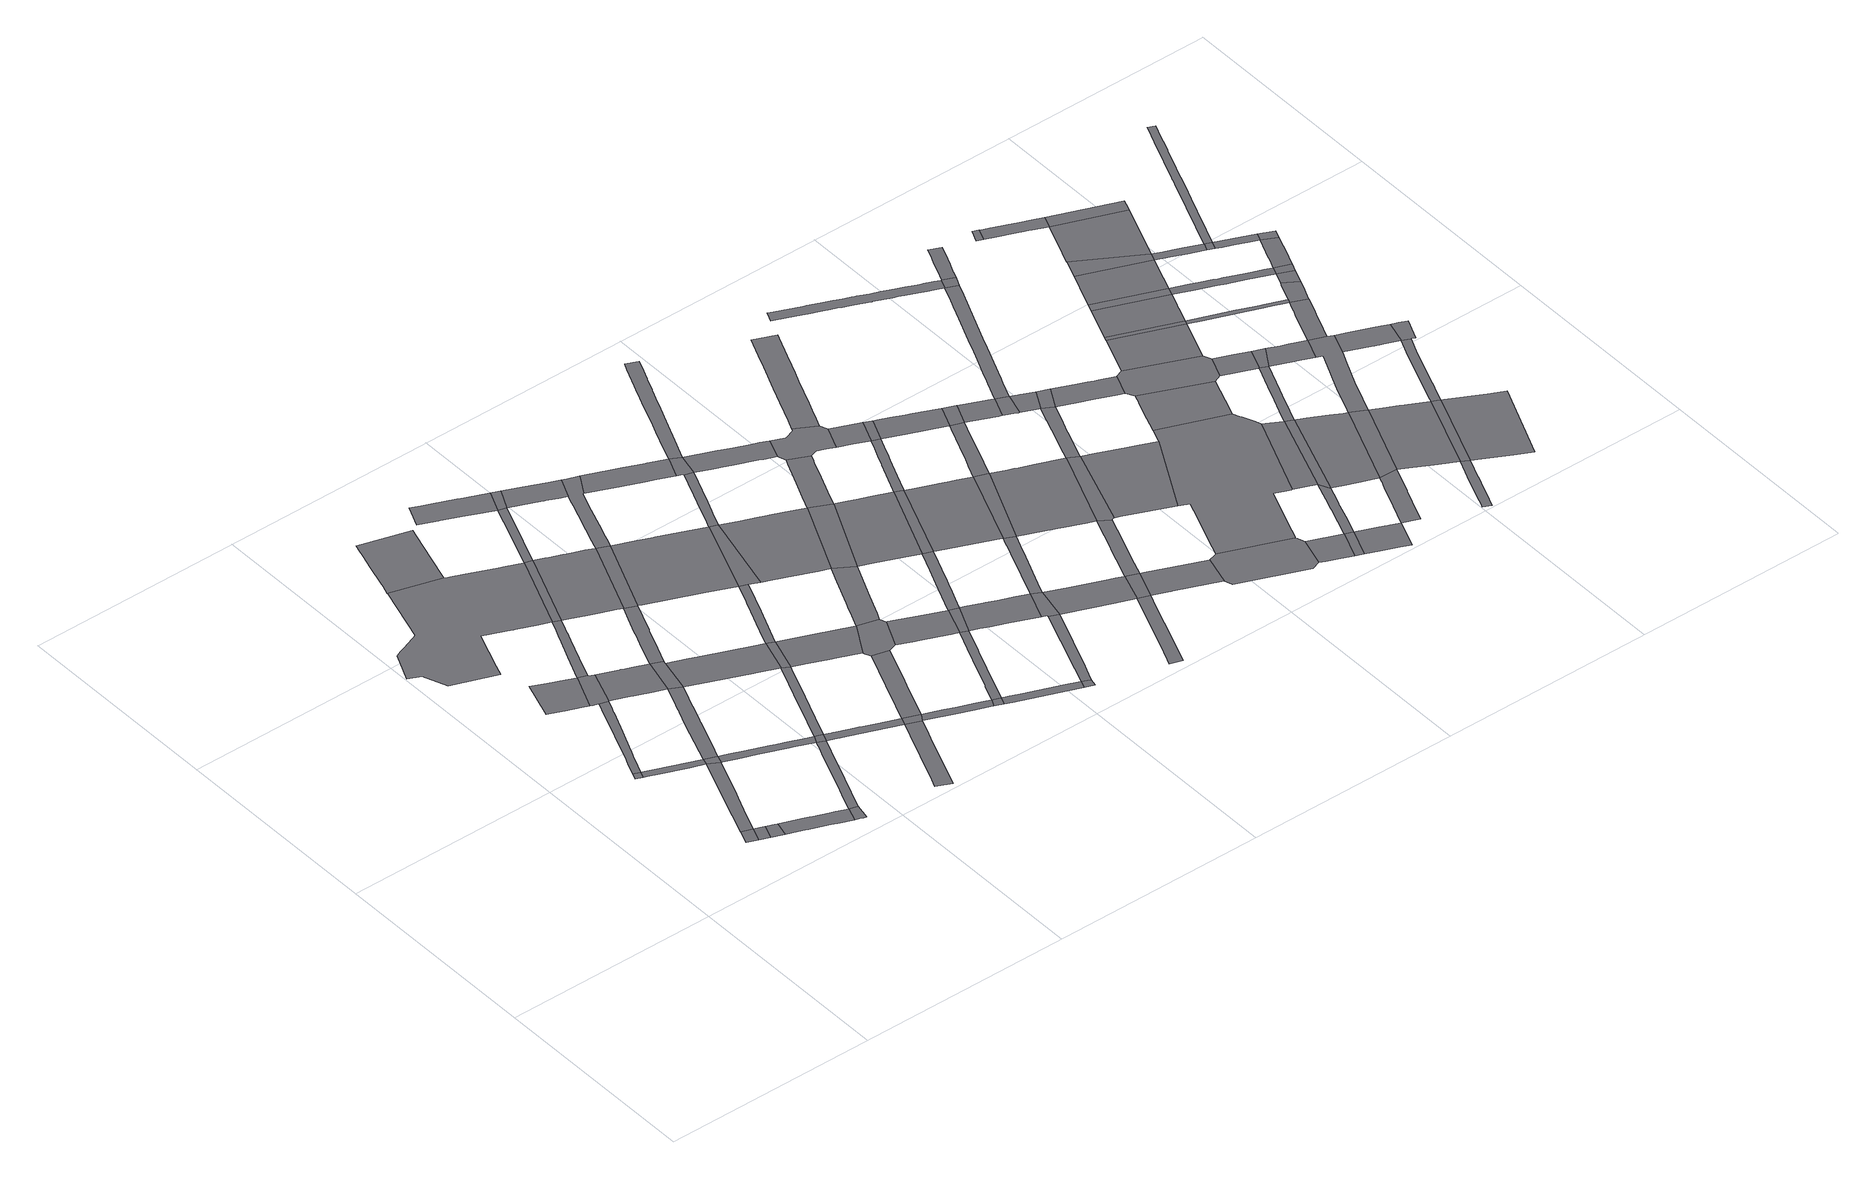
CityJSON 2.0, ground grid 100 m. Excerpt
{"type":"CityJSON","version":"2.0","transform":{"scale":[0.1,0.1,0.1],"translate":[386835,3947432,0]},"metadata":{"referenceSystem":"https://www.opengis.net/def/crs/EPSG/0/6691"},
"CityObjects":{
"road1":{"type":"Road","geometry":[{"type":"MultiSurface","lod":"1","boundaries":[[[0,1,2,3]]]}]},
"road2":{"type":"Road","attributes":{"RoadStructureAttribute.sectionType":"1"},"geometry":[{"type":"MultiSurface","lod":"1","boundaries":[[[3,2,4,5]]]}]},
"road3":{"type":"Road","geometry":[{"type":"MultiSurface","lod":"1","boundaries":[[[6,7,8,9]]]}]},
"road4":{"type":"Road","geometry":[{"type":"MultiSurface","lod":"1","boundaries":[[[10,5,4,11,12]]]}]},
"road5":{"type":"Road","attributes":{"RoadStructureAttribute.sectionType":"1"},"geometry":[{"type":"MultiSurface","lod":"1","boundaries":[[[13,14,15,16,17,18,19,0,3,20,21,22,23,24,25,26,27,28]]]}]},
"road6":{"type":"Road","attributes":{"RoadStructureAttribute.sectionType":"1"},"geometry":[{"type":"MultiSurface","lod":"1","boundaries":[[[29,30,31,9,8,32,33,34,35,28]]]}]},
"road7":{"type":"Road","attributes":{"RoadStructureAttribute.sectionType":"1"},"geometry":[{"type":"MultiSurface","lod":"1","boundaries":[[[36,37,38,39,40,41,42,43,44,45,46,6,9,47,48,49,50,51,52,53,54,55]]]}]},
"road8":{"type":"Road","attributes":{"RoadStructureAttribute.sectionType":"1"},"geometry":[{"type":"MultiSurface","lod":"1","boundaries":[[[56,57,58,59,60,61,12,11,62,63,64,65,66,67,68,69]]]}]},
"road9":{"type":"Road","attributes":{"RoadStructureAttribute.sectionType":"1"},"geometry":[{"type":"MultiSurface","lod":"1","boundaries":[[[70,71,72,73,74,75,76,77,78]]]}]},
"road10":{"type":"Road","geometry":[{"type":"MultiSurface","lod":"1","boundaries":[[[29,28,27,79]]]}]},
"road11":{"type":"Road","geometry":[{"type":"MultiSurface","lod":"1","boundaries":[[[69,68,80,81,82,83]]]}]},
"road12":{"type":"Road","geometry":[{"type":"MultiSurface","lod":"1","boundaries":[[[78,77,84,85,36,55,86,87,88,89]]]}]},
"road13":{"type":"Road","attributes":{"RoadStructureAttribute.sectionType":"1"},"geometry":[{"type":"MultiSurface","lod":"1","boundaries":[[[90,91,92,93,94,95,96,97,29,79,98,99,100,101,102,103,104,105,106,107]]]}]},
"road14":{"type":"Road","attributes":{"function":"3"},"geometry":[{"type":"MultiSurface","lod":"1","boundaries":[[[108,109,110,111,112,113,114,115,116,117,118,119,120,121,122,123,124,125,126,127,128,129,130,131,132,133,134,135,136,137,138,139,140,141]]]}]},
"road15":{"type":"Road","attributes":{"RoadStructureAttribute.sectionType":"1"},"geometry":[{"type":"MultiSurface","lod":"1","boundaries":[[[142,143,144,145,146,147,148,149,79,27,150,151,152,153,154,155,156,157,158,159,160]]]}]},
"road16":{"type":"Road","attributes":{"RoadStructureAttribute.sectionType":"1"},"geometry":[{"type":"MultiSurface","lod":"1","boundaries":[[[159,161,162,163,164,165,166,167,168,169,170,69,83,171,172,173,174,175,176]]]}]},
"road17":{"type":"Road","attributes":{"RoadStructureAttribute.sectionType":"1"},"geometry":[{"type":"MultiSurface","lod":"1","boundaries":[[[177,178,179,180,181,87,86,182,183,184,185,107,186]]]}]},
"road18":{"type":"Road","attributes":{"RoadStructureAttribute.sectionType":"1"},"geometry":[{"type":"MultiSurface","lod":"1","boundaries":[[[134,187,188,189,190,78,89,191,192,193,194,195,196,197,198,199]]]}]},
"road19":{"type":"Road","attributes":{"function":"3","RoadStructureAttribute.sectionType":"1"},"geometry":[{"type":"MultiSurface","lod":"1","boundaries":[[[200,201,202,203,204,205,108,141,206,207,208]]]}]},
"road20":{"type":"Road","geometry":[{"type":"MultiSurface","lod":"1","boundaries":[[[186,107,106,209,210]]]}]},
"road21":{"type":"Road","geometry":[{"type":"MultiSurface","lod":"1","boundaries":[[[160,159,176,211]]]}]},
"road22":{"type":"Road","geometry":[{"type":"MultiSurface","lod":"1","boundaries":[[[135,134,199,212,213]]]}]},
"road23":{"type":"Road","attributes":{"RoadStructureAttribute.sectionType":"1"},"geometry":[{"type":"MultiSurface","lod":"1","boundaries":[[[214,215,216,217,218,219,186,210,220,221,222,223,224,225]]]}]},
"road24":{"type":"Road","attributes":{"RoadStructureAttribute.sectionType":"1"},"geometry":[{"type":"MultiSurface","lod":"1","boundaries":[[[226,227,228,229,230,231,232,211,176,233,234,235,236,237,238]]]}]},
"road25":{"type":"Road","attributes":{"RoadStructureAttribute.sectionType":"1"},"geometry":[{"type":"MultiSurface","lod":"1","boundaries":[[[239,240,241,242,243,160,211,244,245,246,247,248,249,250,251]]]}]},
"road26":{"type":"Road","attributes":{"RoadStructureAttribute.sectionType":"1"},"geometry":[{"type":"MultiSurface","lod":"1","boundaries":[[[237,252,253,254,255,256,257,258,259,260,261,262,263]]]}]},
"road27":{"type":"Road","attributes":{"RoadStructureAttribute.sectionType":"1"},"geometry":[{"type":"MultiSurface","lod":"1","boundaries":[[[264,265,266,267,268,209,106,269,270,271,272,251]]]}]},
"road28":{"type":"Road","attributes":{"function":"3"},"geometry":[{"type":"MultiSurface","lod":"1","boundaries":[[[273,274,275,276,277,278,212,199,279,280,281,282,283,284,285,214,286]]]}]},
"road29":{"type":"Road","geometry":[{"type":"MultiSurface","lod":"1","boundaries":[[[238,237,263,287]]]}]},
"road30":{"type":"Road","geometry":[{"type":"MultiSurface","lod":"1","boundaries":[[[264,251,250,288]]]}]},
"road31":{"type":"Road","attributes":{"RoadStructureAttribute.sectionType":"1"},"geometry":[{"type":"MultiSurface","lod":"1","boundaries":[[[289,290,291,292,293,294,295,296,297,298,299,300,301]]]}]},
"road32":{"type":"Road","attributes":{"RoadStructureAttribute.sectionType":"1"},"geometry":[{"type":"MultiSurface","lod":"1","boundaries":[[[300,302,303,304,305,306,213,212,307,308,309,310,311,312,313]]]}]},
"road33":{"type":"Road","geometry":[{"type":"MultiSurface","lod":"1","boundaries":[[[286,214,225,314]]]}]},
"road34":{"type":"Road","attributes":{"RoadStructureAttribute.sectionType":"1"},"geometry":[{"type":"MultiSurface","lod":"1","boundaries":[[[315,316,317,318,319,320,321,322,238,287,323,324,325,326,327,328,329]]]}]},
"road35":{"type":"Road","attributes":{"RoadStructureAttribute.sectionType":"1"},"geometry":[{"type":"MultiSurface","lod":"1","boundaries":[[[330,331,332,333,334,335,287,263,336,337,338,339,340,341]]]}]},
"road36":{"type":"Road","attributes":{"RoadStructureAttribute.sectionType":"1"},"geometry":[{"type":"MultiSurface","lod":"1","boundaries":[[[342,343,344,288,250,345,346,347,348,349,350,351]]]}]},
"road37":{"type":"Road","attributes":{"RoadStructureAttribute.sectionType":"1"},"geometry":[{"type":"MultiSurface","lod":"1","boundaries":[[[352,353,354,355,356,357,264,288,358,359,360,361,362,363]]]}]},
"road38":{"type":"Road","geometry":[{"type":"MultiSurface","lod":"1","boundaries":[[[301,300,313,364]]]}]},
"road39":{"type":"Road","attributes":{"function":"3"},"geometry":[{"type":"MultiSurface","lod":"1","boundaries":[[[365,366,367,368,314,225,369,370,371,372,373,374]]]}]},
"road40":{"type":"Road","geometry":[{"type":"MultiSurface","lod":"1","boundaries":[[[341,340,375,376]]]}]},
"road41":{"type":"Road","attributes":{"RoadStructureAttribute.sectionType":"1"},"geometry":[{"type":"MultiSurface","lod":"1","boundaries":[[[377,378,379,380,381,382,383,384,385,386,364,313]]]}]},
"road42":{"type":"Road","geometry":[{"type":"MultiSurface","lod":"1","boundaries":[[[351,350,387,315,329,388,389,390]]]}]},
"road43":{"type":"Road","geometry":[{"type":"MultiSurface","lod":"1","boundaries":[[[383,382,391,392,393,394,395,396,397,398,399,286,314,400,401,402,403,404,405,406,407,408,409,410,411]]]}]},
"road44":{"type":"Road","attributes":{"RoadStructureAttribute.sectionType":"1"},"geometry":[{"type":"MultiSurface","lod":"1","boundaries":[[[412,413,414,415,416,376,375,417,418,419,420,421]]]}]},
"road45":{"type":"Road","attributes":{"RoadStructureAttribute.sectionType":"1"},"geometry":[{"type":"MultiSurface","lod":"1","boundaries":[[[422,423,424,425,426,427,341,376,428,429,430,431,432,433,434]]]}]},
"road46":{"type":"Road","geometry":[{"type":"MultiSurface","lod":"1","boundaries":[[[374,373,352,363,435,436]]]}]},
"road47":{"type":"Road","attributes":{"RoadStructureAttribute.sectionType":"1"},"geometry":[{"type":"MultiSurface","lod":"1","boundaries":[[[437,438,389,388,439,440,441,442,443,422,444]]]}]},
"road48":{"type":"Road","attributes":{"RoadStructureAttribute.sectionType":"1"},"geometry":[{"type":"MultiSurface","lod":"1","boundaries":[[[445,446,447,448,449,351,390,450,451,452,453,454,455]]]}]},
"road49":{"type":"Road","geometry":[{"type":"MultiSurface","lod":"1","boundaries":[[[421,420,456,457]]]}]},
"road50":{"type":"Road","geometry":[{"type":"MultiSurface","lod":"1","boundaries":[[[444,422,434,458]]]}]},
"road51":{"type":"Road","attributes":{"RoadStructureAttribute.sectionType":"1"},"geometry":[{"type":"MultiSurface","lod":"1","boundaries":[[[459,460,461,462,463,464,465,466,410,409,467,468,469,470,471,472]]]}]},
"road52":{"type":"Road","attributes":{"function":"3"},"geometry":[{"type":"MultiSurface","lod":"1","boundaries":[[[473,474,475,476,477,478,436,435,479,480,481,482,483,484,485,445,486]]]}]},
"road53":{"type":"Road","attributes":{"RoadStructureAttribute.sectionType":"1"},"geometry":[{"type":"MultiSurface","lod":"1","boundaries":[[[487,488,489,490,491,374,436,492,493,494,495,496,497,498,499]]]}]},
"road54":{"type":"Road","attributes":{"RoadStructureAttribute.sectionType":"1"},"geometry":[{"type":"MultiSurface","lod":"1","boundaries":[[[500,501,502,503,504,505,421,457,506,507,508,509]]]}]},
"road55":{"type":"Road","attributes":{"RoadStructureAttribute.sectionType":"1"},"geometry":[{"type":"MultiSurface","lod":"1","boundaries":[[[510,511,512,513,514,515,516,517,518,519,458,434]]]}]},
"road56":{"type":"Road","geometry":[{"type":"MultiSurface","lod":"1","boundaries":[[[486,445,455,520]]]}]},
"road57":{"type":"Road","attributes":{"RoadStructureAttribute.sectionType":"1"},"geometry":[{"type":"MultiSurface","lod":"1","boundaries":[[[521,522,523,524,525,444,458,526,527,528,529,530,531,532,533]]]}]},
"road58":{"type":"Road","geometry":[{"type":"MultiSurface","lod":"1","boundaries":[[[472,471,534,535,487,499,536]]]}]},
"road59":{"type":"Road","geometry":[{"type":"MultiSurface","lod":"1","boundaries":[[[514,513,537,538,500,509,539]]]}]},
"road60":{"type":"Road","attributes":{"function":"3"},"geometry":[{"type":"MultiSurface","lod":"1","boundaries":[[[540,541,542,543,544,520,455,545,546,547,521,548]]]}]},
"road61":{"type":"Road","attributes":{"RoadStructureAttribute.sectionType":"1"},"geometry":[{"type":"MultiSurface","lod":"1","boundaries":[[[549,550,551,552,553,536,499,554,555,556,557,558,559,560,561,562,563]]]}]},
"road62":{"type":"Road","attributes":{"RoadStructureAttribute.sectionType":"1"},"geometry":[{"type":"MultiSurface","lod":"1","boundaries":[[[564,565,566,567,568,569,486,520,570,571,572,573,574,575]]]}]},
"road63":{"type":"Road","attributes":{"RoadStructureAttribute.sectionType":"1"},"geometry":[{"type":"MultiSurface","lod":"1","boundaries":[[[576,577,578,579,580,581,582,583,584,585,586,587]]]}]},
"road64":{"type":"Road","geometry":[{"type":"MultiSurface","lod":"1","boundaries":[[[548,521,533,588]]]}]},
"road65":{"type":"Road","attributes":{"RoadStructureAttribute.sectionType":"1"},"geometry":[{"type":"MultiSurface","lod":"1","boundaries":[[[589,590,591,592,593,594,595,596,597,598,599,600,601,472,536,602,603,604,605,606,607,608,609,610,611,612]]]}]},
"road66":{"type":"Road","attributes":{"RoadStructureAttribute.sectionType":"1"},"geometry":[{"type":"MultiSurface","lod":"1","boundaries":[[[613,614,615,616,539,509,617,618,576,619]]]}]},
"road67":{"type":"Road","attributes":{"RoadStructureAttribute.sectionType":"1"},"geometry":[{"type":"MultiSurface","lod":"1","boundaries":[[[620,621,622,623,624,625,626,627,628,629,630,514,539,631,632,633,634,635,636,637]]]}]},
"road68":{"type":"Road","attributes":{"function":"3"},"geometry":[{"type":"MultiSurface","lod":"1","boundaries":[[[638,639,640,641,642,643,588,533,644,645,646,620,647]]]}]},
"road69":{"type":"Road","geometry":[{"type":"MultiSurface","lod":"1","boundaries":[[[648,649,650,651,563,562,564,575,652,653,654,655,656,657,658]]]}]},
"road70":{"type":"Road","geometry":[{"type":"MultiSurface","lod":"1","boundaries":[[[619,576,587,659]]]}]},
"road71":{"type":"Road","attributes":{"RoadStructureAttribute.sectionType":"1"},"geometry":[{"type":"MultiSurface","lod":"1","boundaries":[[[660,661,662,663,664,665,548,588,666,667,668,669,670,671,672]]]}]},
"road72":{"type":"Road","geometry":[{"type":"MultiSurface","lod":"1","boundaries":[[[647,620,637,673]]]}]},
"road73":{"type":"Road","attributes":{"RoadStructureAttribute.sectionType":"1"},"geometry":[{"type":"MultiSurface","lod":"1","boundaries":[[[674,675,676,659,587,677,678,679,680,681]]]}]},
"road74":{"type":"Road","attributes":{"RoadStructureAttribute.sectionType":"1"},"geometry":[{"type":"MultiSurface","lod":"1","boundaries":[[[682,657,656,683,660,684]]]}]},
"road75":{"type":"Road","attributes":{"RoadStructureAttribute.sectionType":"1"},"geometry":[{"type":"MultiSurface","lod":"1","boundaries":[[[685,686,687,688,689,690,691,692,693,619,659,694,695,696,697,698,699,700,701]]]}]},
"road76":{"type":"Road","geometry":[{"type":"MultiSurface","lod":"1","boundaries":[[[702,703,684,660,672,704]]]}]},
"road77":{"type":"Road","attributes":{"function":"3"},"geometry":[{"type":"MultiSurface","lod":"1","boundaries":[[[705,706,707,708,709,673,637,710,711,712,713,714,685,715]]]}]},
"road78":{"type":"Road","attributes":{"RoadStructureAttribute.sectionType":"1"},"geometry":[{"type":"MultiSurface","lod":"1","boundaries":[[[716,717,718,719,720,721,722,723,724,648,658,725,726,727,728,729,730,731,732,733,734,735,736]]]}]},
"road79":{"type":"Road","attributes":{"RoadStructureAttribute.sectionType":"1"},"geometry":[{"type":"MultiSurface","lod":"1","boundaries":[[[737,738,739,740,741,742,743,744,745,647,673,746,747,748,749,750]]]}]},
"road80":{"type":"Road","attributes":{"RoadStructureAttribute.sectionType":"1"},"geometry":[{"type":"MultiSurface","lod":"1","boundaries":[[[751,752,753,754,755,704,672,756,757,758,759,760,737,761]]]}]},
"road81":{"type":"Road","geometry":[{"type":"MultiSurface","lod":"1","boundaries":[[[715,685,701,762,763,764]]]}]},
"road82":{"type":"Road","geometry":[{"type":"MultiSurface","lod":"1","boundaries":[[[765,766,681,680,767,768,769,770,771,772,773]]]}]},
"road83":{"type":"Road","geometry":[{"type":"MultiSurface","lod":"1","boundaries":[[[761,737,750,774]]]}]},
"road84":{"type":"Road","attributes":{"function":"3"},"geometry":[{"type":"MultiSurface","lod":"1","boundaries":[[[775,776,777,764,763,778,779,780,781,782]]]}]},
"road85":{"type":"Road","attributes":{"RoadStructureAttribute.sectionType":"1"},"geometry":[{"type":"MultiSurface","lod":"1","boundaries":[[[783,784,774,750,785,786,787,788]]]}]},
"road86":{"type":"Road","attributes":{"RoadStructureAttribute.sectionType":"1"},"geometry":[{"type":"MultiSurface","lod":"1","boundaries":[[[789,790,791,792,793,715,764,794,795,796,797,798,799,800,801]]]}]},
"road87":{"type":"Road","attributes":{"RoadStructureAttribute.sectionType":"1"},"geometry":[{"type":"MultiSurface","lod":"1","boundaries":[[[802,803,771,770,804,805,806,807]]]}]},
"road88":{"type":"Road","geometry":[{"type":"MultiSurface","lod":"1","boundaries":[[[788,787,808,809,810,811]]]}]},
"road89":{"type":"Road","geometry":[{"type":"MultiSurface","lod":"1","boundaries":[[[807,806,812,813,814]]]}]},
"road90":{"type":"Road","attributes":{"RoadStructureAttribute.sectionType":"1"},"geometry":[{"type":"MultiSurface","lod":"1","boundaries":[[[815,816,817,811,810,818,789,819]]]}]},
"road91":{"type":"Road","geometry":[{"type":"MultiSurface","lod":"1","boundaries":[[[820,782,781,821,822,823,824,825,765,773,826,827,828,829,830,831,832,833,834,835,836,837,838,839,840]]]}]},
"road92":{"type":"Road","geometry":[{"type":"MultiSurface","lod":"1","boundaries":[[[819,789,801,841]]]}]},
"road93":{"type":"Road","attributes":{"RoadStructureAttribute.sectionType":"1"},"geometry":[{"type":"MultiSurface","lod":"1","boundaries":[[[842,843,844,845,846,847,813,812,848,849,850,851,852]]]}]},
"road94":{"type":"Road","attributes":{"RoadStructureAttribute.sectionType":"1"},"geometry":[{"type":"MultiSurface","lod":"1","boundaries":[[[853,854,855,856,857,858,859,807,814,860,861,862,863,864,865]]]}]},
"road95":{"type":"Road","attributes":{"RoadStructureAttribute.sectionType":"1"},"geometry":[{"type":"MultiSurface","lod":"1","boundaries":[[[866,867,868,869,870,871,872,873,874,875,876,877,878,879,880,881,882,883,884,885,886,887,888,889,890,891,892,893,894,895,896,897,898,899,900,901,902,903,904,905,906,907,908]]]}]},
"road96":{"type":"Road","attributes":{"RoadStructureAttribute.sectionType":"1"},"geometry":[{"type":"MultiSurface","lod":"1","boundaries":[[[909,910,911,912,841,801,913,914,915,916,917,918]]]}]},
"road97":{"type":"Road","attributes":{"RoadStructureAttribute.sectionType":"1"},"geometry":[{"type":"MultiSurface","lod":"1","boundaries":[[[907,919,920,921,922,923,924,925,926,927,928,929,930,788,811,931,932,933,934,935,936,937,938,939,940]]]}]},
"road98":{"type":"Road","attributes":{"function":"3","RoadStructureAttribute.sectionType":"6"},"geometry":[{"type":"MultiSurface","lod":"1","boundaries":[[[835,834,941,853,942]]]}]},
"road99":{"type":"Road","attributes":{"function":"3","RoadStructureAttribute.sectionType":"1"},"geometry":[{"type":"MultiSurface","lod":"1","boundaries":[[[943,944,945,946,820,840,947,948,949]]]}]},
"road100":{"type":"Road","attributes":{"RoadStructureAttribute.sectionType":"1"},"geometry":[{"type":"MultiSurface","lod":"1","boundaries":[[[950,951,952,953,954,852,955,956,957,958,959,960,961,962,963]]]}]},
"road101":{"type":"Road","geometry":[{"type":"MultiSurface","lod":"1","boundaries":[[[942,853,865,964,965]]]}]},
"road102":{"type":"Road","geometry":[{"type":"MultiSurface","lod":"1","boundaries":[[[908,907,940,966,967]]]}]},
"road103":{"type":"Road","geometry":[{"type":"MultiSurface","lod":"1","boundaries":[[[968,918,917,969,970,943,949,971,972,973]]]}]},
"road104":{"type":"Road","attributes":{"function":"3","RoadStructureAttribute.sectionType":"6"},"geometry":[{"type":"MultiSurface","lod":"1","boundaries":[[[974,975,976,965,964,977,978,979,980,981,950,982]]]}]},
"road105":{"type":"Road","attributes":{"RoadStructureAttribute.sectionType":"1"},"geometry":[{"type":"MultiSurface","lod":"1","boundaries":[[[983,984,985,967,966,986,987,988,989,990,991,992]]]}]},
"road106":{"type":"Road","geometry":[{"type":"MultiSurface","lod":"1","boundaries":[[[982,950,963,993]]]}]},
"road107":{"type":"Road","attributes":{"function":"3","RoadStructureAttribute.sectionType":"1"},"geometry":[{"type":"MultiSurface","lod":"1","boundaries":[[[994,995,968,973,996,997]]]}]},
"road108":{"type":"Road","attributes":{"RoadStructureAttribute.sectionType":"1"},"geometry":[{"type":"MultiSurface","lod":"1","boundaries":[[[998,999,1000,1001,1002,1003,1004,1005,1006,1007,1008,1009,1010,1011,1012,1013,1014]]]}]},
"road109":{"type":"Road","geometry":[{"type":"MultiSurface","lod":"1","boundaries":[[[1015,1016,1017,1018,1019,1020,942,965,1021,1022,1023,1024,1025,1026,1027,1028]]]}]},
"road110":{"type":"Road","geometry":[{"type":"MultiSurface","lod":"1","boundaries":[[[1029,1030,994,997,1031]]]}]},
"road111":{"type":"Road","attributes":{"RoadStructureAttribute.sectionType":"1"},"geometry":[{"type":"MultiSurface","lod":"1","boundaries":[[[1032,972,971,1033,1015,1034]]]}]},
"road112":{"type":"Road","attributes":{"function":"3"},"geometry":[{"type":"MultiSurface","lod":"1","boundaries":[[[1035,1036,1037,1038,993,963,1039,1040,1041,998,1042]]]}]},
"road113":{"type":"Road","attributes":{"RoadStructureAttribute.sectionType":"1"},"geometry":[{"type":"MultiSurface","lod":"1","boundaries":[[[1043,1044,1029,1031,1045,1046,1047,1048,1049]]]}]},
"road114":{"type":"Road","geometry":[{"type":"MultiSurface","lod":"1","boundaries":[[[1050,1034,1015,1028,1051]]]}]},
"road115":{"type":"Road","geometry":[{"type":"MultiSurface","lod":"1","boundaries":[[[1052,1053,1054,1055,1056]]]}]},
"road116":{"type":"Road","geometry":[{"type":"MultiSurface","lod":"1","boundaries":[[[1057,1043,1049,1058]]]}]},
"road117":{"type":"Road","geometry":[{"type":"MultiSurface","lod":"1","boundaries":[[[1042,998,1014,1059]]]}]},
"road118":{"type":"Road","attributes":{"function":"3","RoadStructureAttribute.sectionType":"1"},"geometry":[{"type":"MultiSurface","lod":"1","boundaries":[[[1060,1061,1062,1063,1064,1057,1058,1065,1066]]]}]},
"road119":{"type":"Road","geometry":[{"type":"MultiSurface","lod":"1","boundaries":[[[1067,1068,1069,1070,1071,1051,1028,1072,1073,1074,1075,1076]]]}]},
"road120":{"type":"Road","attributes":{"RoadStructureAttribute.sectionType":"1"},"geometry":[{"type":"MultiSurface","lod":"1","boundaries":[[[1076,1075,1077,1078,1079,1080,1081,1082,1083,1084,982,993,1085,1086,1087,1088,1089,1090,1091,1092]]]}]},
"road121":{"type":"Road","attributes":{"RoadStructureAttribute.sectionType":"1"},"geometry":[{"type":"MultiSurface","lod":"1","boundaries":[[[1093,1094,1095,1096,1097,1055,1054,1098,1099,1100,1101,1102,1103,1104]]]}]},
"road122":{"type":"Road","geometry":[{"type":"MultiSurface","lod":"1","boundaries":[[[1105,1106,1107,1060,1066,1108]]]}]},
"road123":{"type":"Road","attributes":{"function":"3"},"geometry":[{"type":"MultiSurface","lod":"1","boundaries":[[[1109,1110,1059,1014,1111,1112,1113,1114]]]}]},
"road124":{"type":"Road","attributes":{"RoadStructureAttribute.sectionType":"1"},"geometry":[{"type":"MultiSurface","lod":"1","boundaries":[[[1115,1116,1117,1118,1119,1120,1121,1031,997,1122,1123,1124,1125,1126,1127,1128,1129]]]}]},
"road125":{"type":"Road","attributes":{"function":"3","RoadStructureAttribute.sectionType":"1"},"geometry":[{"type":"MultiSurface","lod":"1","boundaries":[[[1103,1130,1131,1132,1105,1108,1133,1134]]]}]},
"road126":{"type":"Road","geometry":[{"type":"MultiSurface","lod":"1","boundaries":[[[1135,1136,1137,1138,1139,1140,1141,1142,1143,1042,1059,1144,1145,1146,1147,1148,1149,1150,1151,1152,1153]]]}]},
"road127":{"type":"Road","attributes":{"RoadStructureAttribute.sectionType":"1"},"geometry":[{"type":"MultiSurface","lod":"1","boundaries":[[[1128,1154,1155,1156,1157,1158,1159,1076,1092,1160,1161,1162,1163,1164]]]}]},
"road128":{"type":"Road","attributes":{"RoadStructureAttribute.sectionType":"1"},"geometry":[{"type":"MultiSurface","lod":"1","boundaries":[[[1165,1166,1167,1168,1169,1170,1171,1172,1173,1058,1049,1174,1175,1176,1177,1178,1179,1180,1181,1182,1183]]]}]},
"road129":{"type":"Road","geometry":[{"type":"MultiSurface","lod":"1","boundaries":[[[1184,1185,1186,1187,1188,1189,1190,1091,1090,1191,1192,1193,1194,1195,1196,1197,1198,1153]]]}]},
"road130":{"type":"Road","geometry":[{"type":"MultiSurface","lod":"1","boundaries":[[[1104,1103,1134,1199,1200,1201]]]}]},
"road131":{"type":"Road","attributes":{"RoadStructureAttribute.sectionType":"1"},"geometry":[{"type":"MultiSurface","lod":"1","boundaries":[[[1202,1203,1204,1205,1108,1066,1206,1207,1208,1209,1210]]]}]},
"road132":{"type":"Road","geometry":[{"type":"MultiSurface","lod":"1","boundaries":[[[1211,1212,1213,1214,1129,1128,1164,1215,1216,1217]]]}]},
"road133":{"type":"Road","geometry":[{"type":"MultiSurface","lod":"1","boundaries":[[[1184,1153,1152,1218,1219,1220,1221]]]}]},
"road134":{"type":"Road","geometry":[{"type":"MultiSurface","lod":"1","boundaries":[[[1210,1209,1222,1223]]]}]},
"road135":{"type":"Road","attributes":{"RoadStructureAttribute.sectionType":"1"},"geometry":[{"type":"MultiSurface","lod":"1","boundaries":[[[1182,1211,1217,1224]]]}]},
"road136":{"type":"Road","geometry":[{"type":"MultiSurface","lod":"1","boundaries":[[[1183,1182,1224,1225,1226]]]}]},
"road137":{"type":"Road","attributes":{"RoadStructureAttribute.sectionType":"1"},"geometry":[{"type":"MultiSurface","lod":"1","boundaries":[[[1227,1228,1229,1223,1222,1230,1231,1232,1233,1234,1235]]]}]},
"road138":{"type":"Road","attributes":{"RoadStructureAttribute.sectionType":"1"},"geometry":[{"type":"MultiSurface","lod":"1","boundaries":[[[1234,1236,1237,1238,1183,1226,1239,1240,1241,1242]]]}]},
"road139":{"type":"Road","geometry":[{"type":"MultiSurface","lod":"1","boundaries":[[[1235,1234,1242,1243]]]}]},
"road140":{"type":"Road","attributes":{"RoadStructureAttribute.sectionType":"1"},"geometry":[{"type":"MultiSurface","lod":"1","boundaries":[[[1244,1245,1246,1247,1248,1249,1250,1251,1252,1253,1254,1255,1256,1257,1258,1259,1260,1261,1210,1223,1262,1263,1264,1265,1266,1267,1268,1269,1270,1271,1272,1273,1274,1275,1276,1277,1278,1279]]]}]}
},
"vertices":[
[435,329,0],[409,262,0],[458,244,0],[484,311,0],
[505,226,0],[531,293,0],
[331,880,0],[319,849,0],[349,838,0],[361,868,0],
[570,278,0],[562,204,0],[580,274,0],
[583,706,0],[563,657,0],[547,616,0],[528,567,0],[521,549,0],[491,474,0],[473,428,0],[514,384,0],[531,427,0],[560,497,0],[569,518,0],[617,636,0],[637,684,0],[644,702,0],[649,714,0],[597,742,0],
[605,773,0],[416,847,0],[378,862,0],[365,832,0],[366,831,0],[416,812,0],[530,767,0],
[503,1302,0],[490,1271,0],[477,1238,0],[461,1199,0],[432,1127,0],[424,1109,0],[419,1096,0],[416,1089,0],[376,991,0],[373,981,0],[357,943,0],[395,946,0],[402,964,0],[416,994,0],[418,1000,0],[464,1108,0],[513,1221,0],[514,1223,0],[524,1246,0],[543,1290,0],
[842,173,0],[807,186,0],[785,195,0],[709,224,0],[706,225,0],[676,237,0],[614,184,0],[651,170,0],[655,168,0],[708,148,0],[743,134,0],[767,125,0],[834,99,0],[858,166,0],
[494,1503,0],[424,1533,0],[356,1563,0],[298,1386,0],[340,1369,0],[372,1356,0],[436,1329,0],[467,1317,0],[539,1484,0],
[662,750,0],
[863,89,0],[870,86,0],[881,82,0],[897,155,0],
[480,1311,0],[485,1309,0],[545,1294,0],[604,1455,0],[581,1465,0],[580,1469,0],
[743,1123,0],[735,1105,0],[731,1095,0],[724,1077,0],[724,1076,0],[719,1063,0],[690,991,0],[624,821,0],[668,766,0],[677,788,0],[717,888,0],[744,957,0],[748,968,0],[757,990,0],[782,1054,0],[802,1104,0],[829,1172,0],[773,1202,0],
[288,2372,0],[288,2371,0],[262,2285,0],[232,2182,0],[207,2099,0],[187,2091,0],[146,2075,0],[131,2069,0],[95,2055,0],[71,2045,0],[9,1909,0],[66,1883,0],[110,1772,0],[316,1694,0],[343,1766,0],[345,1769,0],[356,1799,0],[368,1833,0],[382,1868,0],[406,1930,0],[429,1921,0],[508,1888,0],[531,1877,0],[533,1876,0],[538,1874,0],[630,1838,0],[682,1817,0],[829,2174,0],[759,2203,0],[732,2214,0],[596,2271,0],[556,2288,0],[528,2300,0],[522,2303,0],
[1013,613,0],[924,648,0],[890,661,0],[867,670,0],[765,710,0],[715,730,0],[687,740,0],[663,750,0],[655,712,0],[714,689,0],[758,672,0],[791,659,0],[849,637,0],[876,626,0],[916,611,0],[931,605,0],[1013,573,0],[1022,570,0],[1038,603,0],
[1013,547,0],[1005,529,0],[1001,518,0],[994,502,0],[979,464,0],[966,432,0],[940,368,0],[904,280,0],[894,254,0],[868,189,0],[905,175,0],[956,302,0],[964,320,0],[1032,487,0],[1036,497,0],[1058,553,0],
[747,1397,0],[723,1407,0],[710,1412,0],[706,1414,0],[702,1415,0],[572,1283,0],[628,1260,0],[642,1255,0],[721,1223,0],[817,1369,0],
[660,1766,0],[648,1738,0],[631,1698,0],[592,1608,0],[623,1573,0],[667,1681,0],[668,1684,0],[669,1685,0],[672,1694,0],[684,1723,0],[687,1731,0],[701,1765,0],[716,1802,0],
[379,2680,0],[371,2655,0],[359,2612,0],[338,2541,0],[305,2430,0],[301,2416,0],[559,2427,0],[604,2577,0],[614,2611,0],
[867,1333,0],[872,1346,0],
[1073,590,0],
[865,2164,0],[830,2173,0],
[956,1703,0],[929,1640,0],[895,1560,0],[887,1540,0],[858,1473,0],[839,1424,0],[903,1423,0],[914,1450,0],[947,1529,0],[950,1535,0],[984,1616,0],[1011,1680,0],
[1287,506,0],[1230,528,0],[1214,535,0],[1199,541,0],[1134,566,0],[1113,574,0],[1106,577,0],[1091,540,0],[1112,531,0],[1120,528,0],[1185,503,0],[1365,433,0],[1380,470,0],
[1204,1012,0],[1193,985,0],[1115,794,0],[1106,770,0],[1074,691,0],[1114,690,0],[1143,760,0],[1166,817,0],[1229,971,0],[1234,985,0],[1240,998,0],[1241,1000,0],[1207,1018,0],
[1359,417,0],[1320,322,0],[1287,241,0],[1230,99,0],[1213,57,0],[1282,26,0],[1311,98,0],[1356,213,0],[1390,299,0],[1410,347,0],[1427,389,0],[1434,406,0],
[1256,1174,0],[1209,1193,0],[1121,1229,0],[993,1281,0],[961,1294,0],[931,1130,0],[1002,1102,0],[1102,1061,0],[1119,1054,0],
[1068,2081,0],[1026,2098,0],[997,2110,0],[984,2115,0],[929,2138,0],[915,2144,0],[719,1802,0],[727,1798,0],[755,1787,0],[809,1764,0],[819,1760,0],[866,1740,0],[931,1714,0],[1108,2064,0],
[1455,440,0],
[1293,1159,0],
[962,2614,0],[881,2648,0],[876,2651,0],[776,2693,0],[738,2709,0],[692,2729,0],[649,2628,0],[733,2592,0],[737,2590,0],[833,2549,0],[867,2534,0],[956,2494,0],[1000,2597,0],
[928,2422,0],[926,2418,0],[890,2327,0],[878,2294,0],[831,2175,0],[886,2217,0],[909,2273,0],[912,2280,0],[923,2307,0],[962,2404,0],[969,2422,0],[994,2483,0],
[1163,2039,0],
[1532,847,0],[1495,756,0],[1483,724,0],[1471,695,0],[1451,647,0],[1438,613,0],[1413,551,0],[1411,546,0],[1458,448,0],[1526,617,0],[1537,642,0],[1546,665,0],[1556,689,0],[1582,755,0],[1612,828,0],
[1710,341,0],[1660,360,0],[1590,387,0],[1545,405,0],[1518,416,0],[1456,440,0],[1436,406,0],[1574,351,0],[1630,329,0],[1710,298,0],[1712,297,0],[1731,332,0],
[1447,1096,0],[1427,1105,0],[1419,1108,0],[1279,984,0],[1307,973,0],[1309,972,0],[1391,937,0],[1417,926,0],[1517,884,0],[1604,1032,0],
[1398,1518,0],[1361,1427,0],[1356,1417,0],[1350,1401,0],[1306,1295,0],[1268,1204,0],[1305,1189,0],[1382,1374,0],[1387,1386,0],[1400,1417,0],[1424,1475,0],[1435,1503,0],
[1042,2580,0],
[1429,1929,0],[1335,1968,0],[1329,1970,0],[1266,1996,0],[1012,1680,0],[1027,1673,0],[1125,1632,0],[1263,1575,0],[1398,1519,0],[1542,1882,0],
[1752,281,0],[1767,318,0],
[1132,2424,0],[1135,2423,0],[1137,2422,0],[1142,2420,0],[1191,2399,0],[1228,2383,0],[1271,2481,0],[1233,2498,0],[1213,2506,0],[1136,2539,0],
[1521,874,0],[1650,840,0],[1712,975,0],[1702,1004,0],
[1219,2359,0],[1207,2327,0],[1185,2269,0],[1152,2181,0],[1151,2180,0],[1144,2160,0],[1124,2108,0],[1123,2104,0],[1114,2080,0],[1163,2041,0],[1178,2080,0],[1185,2098,0],[1208,2159,0],[1211,2169,0],[1245,2258,0],[1263,2306,0],[1275,2338,0],[1283,2360,0],[1288,2358,0],[1345,2453,0],[1294,2471,0],
[2009,224,0],[1982,234,0],[1880,274,0],[1844,288,0],[1800,305,0],[1785,268,0],[1850,243,0],[2008,181,0],[2064,159,0],[2079,196,0],
[1897,738,0],[1837,592,0],[1829,572,0],[1809,523,0],[1767,419,0],[1764,413,0],[1802,405,0],[1805,412,0],[1814,434,0],[1865,559,0],[1880,597,0],[1884,606,0],[1932,724,0],
[1483,1483,0],[1579,1867,0],
[1859,913,0],[1718,973,0],[1716,813,0],[1753,797,0],[1754,797,0],[1853,757,0],[1865,751,0],[1950,875,0],
[1755,1371,0],[1721,1296,0],[1665,1168,0],[1647,1129,0],[1632,1094,0],[1718,1039,0],[1740,1087,0],[1743,1093,0],[1758,1127,0],[1764,1140,0],[1844,1317,0],
[2108,142,0],[2117,177,0],
[1993,859,0],
[1646,2328,0],[1603,2346,0],[1597,2348,0],[1567,2361,0],[1511,2384,0],[1435,2416,0],[1434,2416,0],[1433,2416,0],[1339,2336,0],[1433,2297,0],[1524,2259,0],[1568,2241,0],[1643,2210,0],[1685,2311,0],
[1856,1751,0],[1786,1781,0],[1759,1792,0],[1727,1805,0],[1664,1831,0],[1579,1866,0],[1529,1464,0],[1560,1451,0],[1589,1439,0],[1642,1417,0],[1650,1414,0],[1703,1392,0],[1722,1384,0],[1919,1725,0],
[1672,2195,0],[1649,2142,0],[1621,2074,0],[1584,1984,0],[1553,1910,0],[1590,1895,0],[1608,1937,0],[1614,1951,0],[1637,2006,0],[1665,2074,0],[1686,2126,0],[1695,2147,0],[1709,2182,0],
[2234,592,0],[2187,472,0],[2162,408,0],[2125,314,0],[2111,279,0],[2109,274,0],[2142,238,0],[2150,257,0],[2210,407,0],[2278,575,0],
[1975,706,0],[2014,690,0],[2087,660,0],[2211,609,0],[2268,748,0],[2215,769,0],[2143,798,0],[2096,817,0],[2088,821,0],[2016,850,0],
[2017,1678,0],
[2093,1214,0],[2052,1115,0],[2041,1089,0],[2018,1035,0],[2004,1003,0],[2017,913,0],[2044,975,0],[2048,984,0],[2062,1018,0],[2092,1089,0],[2092,1090,0],[2127,1174,0],[2136,1196,0],
[1670,2199,0],[1673,2197,0],[1735,2285,0],
[2237,599,0],[2236,597,0],[2310,723,0],
[2160,1620,0],[2107,1641,0],[2095,1646,0],[2065,1659,0],[2026,1675,0],[1908,1290,0],[2021,1244,0],[2042,1235,0],[2249,1584,0],
[2032,2160,0],[1999,2173,0],[1930,2202,0],[1896,2217,0],[1870,2228,0],[1732,2173,0],[1776,2154,0],[1796,2146,0],[1822,2135,0],[1856,2121,0],[1959,2078,0],[1978,2070,0],[2015,2054,0],[2030,2048,0],[2070,2143,0],
[2045,2011,0],[2034,1986,0],[1985,1875,0],[1948,1790,0],[1946,1787,0],[1930,1751,0],[2026,1701,0],[2046,1749,0],[2095,1864,0],[2120,1924,0],[2129,1944,0],[2137,1965,0],
[2579,454,0],[2559,403,0],[2513,289,0],[2449,129,0],[2431,85,0],[2420,57,0],[2477,41,0],[2494,84,0],[2557,241,0],[2567,268,0],[2621,403,0],[2634,436,0],
[2287,1566,0],
[1925,2881,0],[1911,2850,0],[1869,2751,0],[1853,2715,0],[1850,2707,0],[1826,2651,0],[1820,2637,0],[1779,2536,0],[1753,2474,0],[1735,2430,0],[1731,2422,0],[1728,2415,0],[1726,2410,0],[1790,2412,0],[1816,2472,0],[1871,2600,0],[1886,2636,0],[1901,2672,0],[1906,2683,0],[1907,2686,0],[1935,2750,0],[1936,2752,0],[1968,2826,0],[1981,2857,0],
[2594,608,0],[2568,618,0],[2414,681,0],[2363,702,0],[2412,521,0],[2488,491,0],[2629,593,0],
[2405,1083,0],[2404,1082,0],[2403,1079,0],[2398,1068,0],[2376,1012,0],[2361,976,0],[2359,971,0],[2334,911,0],[2314,861,0],[2271,755,0],[2270,753,0],[2314,734,0],[2316,737,0],[2319,746,0],[2413,969,0],[2418,980,0],[2451,1060,0],[2452,1061,0],
[2524,1469,0],[2492,1482,0],[2456,1497,0],[2424,1510,0],[2407,1517,0],[2319,1553,0],[2149,1191,0],[2329,1115,0],[2401,1085,0],[2554,1456,0],
[2184,2144,0],[2180,2134,0],[2132,2117,0],[2130,2118,0],[2165,1975,0],[2174,1977,0],[2202,1965,0],[2223,1956,0],[2249,1945,0],[2296,2055,0],[2281,2091,0],
[2685,569,0],
[2383,1887,0],[2363,1842,0],[2343,1798,0],[2321,1746,0],[2320,1744,0],[2256,1599,0],[2288,1567,0],[2324,1652,0],[2352,1717,0],[2364,1745,0],[2380,1782,0],[2389,1803,0],[2419,1873,0],
[2617,1431,0],
[2815,517,0],[2794,526,0],[2713,558,0],[2711,404,0],[2713,404,0],[2718,401,0],[2917,320,0],[2956,459,0],
[2299,2053,0],[2315,1917,0],[2429,1997,0],
[2761,930,0],[2759,925,0],[2738,871,0],[2716,814,0],[2696,763,0],[2687,742,0],[2669,696,0],[2666,687,0],[2653,655,0],[2709,633,0],[2714,643,0],[2726,674,0],[2751,739,0],[2752,741,0],[2780,814,0],[2798,859,0],[2814,898,0],
[2464,1982,0],[2430,1997,0],[2466,1981,0],
[2791,1361,0],[2722,1389,0],[2720,1390,0],[2714,1392,0],[2690,1402,0],[2561,1015,0],[2632,985,0],[2635,984,0],[2706,954,0],[2717,949,0],[2915,1312,0],
[2411,2678,0],[2390,2629,0],[2385,2618,0],[2385,2617,0],[2358,2553,0],[2353,2542,0],[2288,2389,0],[2252,2304,0],[2207,2197,0],[2307,2152,0],[2316,2173,0],[2321,2184,0],[2347,2245,0],[2368,2295,0],[2394,2358,0],[2422,2422,0],[2423,2424,0],[2435,2453,0],[2459,2510,0],[2503,2615,0],[2512,2635,0],
[2684,1761,0],[2676,1742,0],[2631,1635,0],[2620,1609,0],[2617,1603,0],[2599,1559,0],[2576,1506,0],[2573,1498,0],[2560,1469,0],[2633,1472,0],[2652,1519,0],[2676,1579,0],[2726,1704,0],[2741,1741,0],
[2716,1872,0],[2618,1915,0],[2591,1926,0],[2533,1952,0],[2484,1973,0],[2428,1869,0],[2461,1855,0],[2480,1847,0],[2513,1833,0],[2671,1767,0],[2728,1867,0],
[2820,901,0],[2828,903,0],[2966,1286,0],
[2998,471,0],[2992,469,0],[2922,305,0],[2930,281,0],[3242,156,0],[3281,170,0],[3321,308,0],[3310,340,0],[3307,348,0],
[2785,1842,0],
[3185,1193,0],[3146,1210,0],[3021,1263,0],[2852,893,0],[2965,844,0],[3016,822,0],[3070,799,0],[3267,1159,0],
[2917,1785,0],[2810,1831,0],[2742,1741,0],[2873,1684,0],[2886,1679,0],[2930,1779,0],
[3033,1617,0],[3025,1596,0],[2981,1484,0],[2948,1399,0],[2939,1375,0],[2967,1289,0],[2992,1354,0],[3000,1374,0],[3009,1398,0],[3023,1433,0],[3034,1463,0],[3056,1516,0],[3084,1588,0],
[3471,246,0],[3325,306,0],[3308,159,0],[3365,135,0],[3419,113,0],[3474,245,0],
[2941,1655,0],[2948,1651,0],[2953,1649,0],[2982,1753,0],
[3456,97,0],[3511,229,0],[3511,231,0],
[3026,1733,0],[3024,1735,0],[3017,1738,0],[3025,1620,0],[3083,1709,0],
[3293,1226,0],[3117,778,0],[3101,737,0],[3028,549,0],[3014,514,0],[3012,508,0],[3310,354,0],[3326,394,0],[3332,411,0],[3337,424,0],[3414,619,0],[3465,597,0],[3484,589,0],[3488,590,0],[3489,591,0],[3652,984,0],[3642,1012,0],[3619,1068,0],[3618,1070,0],[3618,1071,0],[3603,1107,0],
[3139,1685,0],
[3693,154,0],[3650,172,0],[3642,175,0],[3629,181,0],[3608,189,0],[3570,205,0],[3518,72,0],[3585,44,0],[3606,35,0],[3640,21,0],[3694,154,0],
[3588,551,0],[3577,521,0],[3542,427,0],[3539,418,0],[3536,411,0],[3529,392,0],[3476,251,0],[3546,324,0],[3571,391,0],[3573,397,0],[3576,404,0],[3586,430,0],[3612,499,0],
[3206,2497,0],[3166,2514,0],[3152,2520,0],[3132,2529,0],[3095,2544,0],[3076,2552,0],[3066,2557,0],[3036,2569,0],[3001,2584,0],[2960,2601,0],[2909,2623,0],[2904,2625,0],[2890,2631,0],[2865,2641,0],[2844,2650,0],[2819,2661,0],[2780,2677,0],[2738,2695,0],[2717,2704,0],[2705,2709,0],[2592,2756,0],[2566,2767,0],[2547,2721,0],[2605,2696,0],[2667,2671,0],[2691,2660,0],[2737,2641,0],[2776,2624,0],[2802,2614,0],[2821,2606,0],[2848,2594,0],[2866,2587,0],[2932,2559,0],[2935,2557,0],[2936,2557,0],[3013,2524,0],[3036,2515,0],[3060,2505,0],[3112,2483,0],[3146,2468,0],[3183,2453,0],[3214,2440,0],[3233,2486,0],
[3325,1607,0],[3309,1614,0],[3282,1625,0],[3243,1641,0],[3164,1554,0],[3240,1522,0],[3294,1500,0],[3324,1487,0],[3352,1476,0],[3395,1579,0],
[3182,2365,0],[3166,2330,0],[3135,2257,0],[3092,2156,0],[3081,2130,0],[3062,2086,0],[3051,2061,0],[3030,2012,0],[3013,1973,0],[2991,1922,0],[2984,1907,0],[2968,1870,0],[3001,1796,0],[3018,1836,0],[3028,1859,0],[3045,1898,0],[3120,2071,0],[3132,2101,0],[3206,2270,0],[3214,2290,0],[3252,2379,0],[3269,2416,0],
[3528,575,0],[3734,940,0],
[3374,1437,0],[3358,1395,0],[3357,1394,0],[3321,1300,0],[3620,1150,0],[3634,1188,0],[3678,1306,0],
[3805,425,0],[3797,407,0],[3797,405,0],[3781,368,0],[3736,257,0],[3768,123,0],[3768,124,0],[3810,227,0],[3836,291,0],[3837,293,0],[3853,331,0],[3871,376,0],[3880,398,0],[3890,422,0],
[3612,500,0],[3770,922,0],
[3289,2462,0],[3234,2486,0],
[3430,1593,0],[3354,1473,0],[3369,1446,0],[3715,1322,0],[3755,1424,0],[3739,1461,0],
[3948,829,0],[3899,855,0],[3816,898,0],[3655,483,0],[3721,457,0],[3726,456,0],[3732,453,0],[3774,437,0],[3966,820,0],
[3291,2618,0],[3277,2587,0],[3260,2546,0],[3304,2497,0],[3305,2501,0],[3329,2555,0],[3336,2573,0],[3356,2617,0],[3367,2643,0],[3311,2666,0],
[4037,783,0],
[3504,1780,0],[3485,1732,0],[3773,1544,0],[3817,1656,0],
[4117,301,0],[4105,270,0],[4081,212,0],[4033,94,0],[4022,66,0],[4009,34,0],[4006,27,0],[4005,25,0],[4042,9,0],[4046,19,0],[4065,65,0],[4073,85,0],[4084,113,0],[4108,171,0],[4118,197,0],[4145,264,0],[4153,282,0],
[3866,1260,0],[3806,1116,0],[3804,1111,0],[3787,1069,0],[3746,970,0],[3740,955,0],[3774,932,0],[3777,941,0],[3782,954,0],[3798,991,0],[3829,1068,0],[3841,1096,0],[3843,1101,0],[3902,1244,0],
[3511,1798,0],[3505,1784,0],[3824,1675,0],
[3842,1388,0],[3862,1261,0],[3907,1361,0],
[4263,666,0],[4170,714,0],[4151,724,0],[4091,755,0],[3948,392,0],[4010,358,0],[4038,344,0],[4264,665,0],
[3574,1959,0],[3541,1876,0],[3836,1705,0],[3855,1752,0],[3861,1769,0],[3867,1784,0],[3887,1836,0],
[3944,1346,0],[3962,1339,0],
[3520,2644,0],[3497,2588,0],[3525,2577,0],[3548,2632,0],[3548,2633,0],
[3589,1996,0],[3902,1873,0],
[4300,647,0],
[3657,2169,0],[3631,2102,0],[3620,2075,0],[3611,2051,0],[3597,2016,0],[3927,1937,0],[3970,2046,0],
[4123,1273,0],[4083,1289,0],[4052,1302,0],[4044,1305,0],[4021,1314,0],[4003,1203,0],[4020,1196,0],[4052,1183,0],[4083,1170,0],[4125,1272,0],
[4113,1158,0],[4071,1065,0],[4051,1022,0],[4019,952,0],[4017,946,0],[3990,879,0],[3978,850,0],[3966,822,0],[4040,792,0],[4064,849,0],[4105,950,0],[4157,1064,0],[4185,1125,0],[4187,1128,0],[4228,1229,0],[4199,1241,0],
[3760,2545,0],[3694,2572,0],[3661,2586,0],[3592,2614,0],[3589,2615,0],[3565,2560,0],[3651,2525,0],[3671,2516,0],[3699,2505,0],[3712,2499,0],[3777,2473,0],[3799,2528,0],
[3692,2257,0],[3692,2256,0],[3681,2230,0],[3985,2083,0],
[4470,559,0],[4313,640,0],[4193,260,0],[4308,199,0],[4384,159,0],[4541,522,0],
[4199,1529,0],[4133,1555,0],[4125,1558,0],[4118,1561,0],[4057,1584,0],[4025,1597,0],[3862,1660,0],[3878,1632,0],[4025,1576,0],[4062,1561,0],[4118,1539,0],[4151,1527,0],[4192,1511,0],[4220,1500,0],[4227,1519,0],
[3748,2399,0],[3714,2313,0],[3701,2280,0],[4032,2204,0],[4089,2351,0],
[4375,947,0],[4315,795,0],[4300,757,0],[4293,740,0],[4291,733,0],[4287,723,0],[4274,690,0],[4270,680,0],[4265,668,0],[4307,665,0],[4314,682,0],[4330,722,0],[4338,742,0],[4341,752,0],[4384,860,0],[4401,904,0],[4418,947,0],[4451,1018,0],[4414,1034,0],
[4207,1470,0],[4199,1450,0],[4197,1445,0],[4195,1442,0],[4188,1425,0],[4160,1356,0],[4237,1333,0],[4245,1354,0],[4269,1410,0],[4281,1440,0],[4293,1469,0],
[4271,1723,0],[4219,1744,0],[4159,1768,0],[4115,1786,0],[4093,1795,0],[4074,1803,0],[4027,1822,0],[3996,1835,0],[3986,1839,0],[3969,1802,0],[3971,1802,0],[4027,1779,0],[4063,1764,0],[4100,1749,0],[4115,1743,0],[4162,1724,0],[4180,1717,0],[4291,1672,0],[4306,1709,0],
[4443,1141,0],[4408,1155,0],[4387,1164,0],[4340,1183,0],[4320,1192,0],[4273,1211,0],[4265,1214,0],[4298,1082,0],[4311,1076,0],[4315,1075,0],[4319,1073,0],[4326,1070,0],[4331,1068,0],[4345,1062,0],[4346,1062,0],
[4102,2383,0],[4102,2385,0],[4111,2407,0],
[4113,2029,0],[4075,2045,0],[4037,2061,0],[4030,2064,0],[4013,2028,0],[4030,2021,0],[4097,1993,0],[4171,1962,0],[4186,1998,0],
[4268,1616,0],[4263,1605,0],[4250,1574,0],[4246,1564,0],[4301,1488,0],[4324,1543,0],[4337,1574,0],
[4451,1019,0],[4470,1011,0],[4514,1112,0],[4477,1127,0],
[4203,1948,0],[4219,1985,0],
[4364,1642,0],
[4370,1658,0],[4379,1680,0],
[4329,1939,0],[4259,1968,0],[4249,1972,0],[4229,1937,0],[4237,1934,0],[4284,1914,0],[4328,1896,0],[4376,1876,0],[4391,1913,0],
[4333,1772,0],[4327,1758,0],[4312,1722,0],[4380,1683,0],[4396,1721,0],[4405,1743,0],[4444,1842,0],
[4459,1880,0],
[4472,2704,0],[4471,2702,0],[4437,2617,0],[4431,2603,0],[4419,2573,0],[4361,2430,0],[4355,2414,0],[4345,2391,0],[4342,2383,0],[4339,2376,0],[4334,2363,0],[4308,2300,0],[4305,2290,0],[4277,2221,0],[4270,2206,0],[4263,2188,0],[4228,2101,0],[4205,2044,0],[4242,2043,0],[4249,2060,0],[4260,2087,0],[4283,2145,0],[4303,2192,0],[4325,2249,0],[4341,2287,0],[4364,2344,0],[4378,2379,0],[4382,2389,0],[4400,2434,0],[4436,2521,0],[4443,2539,0],[4445,2544,0],[4467,2598,0],[4475,2619,0],[4504,2689,0],[4504,2690,0]
]}
